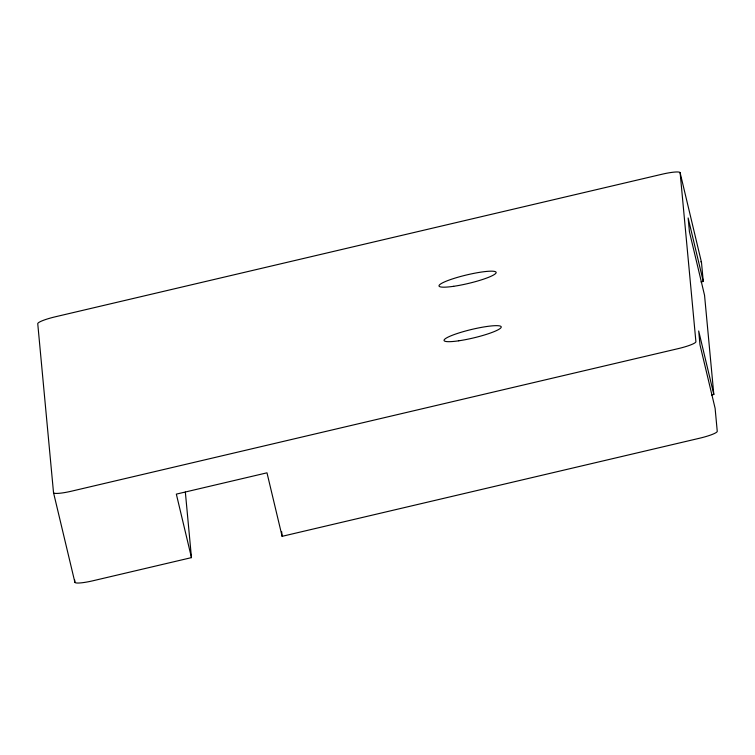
<?xml version="1.0" encoding="UTF-8"?>
<svg xmlns="http://www.w3.org/2000/svg" width="755" height="755" viewBox="0 0 755 755"><rect width="100%" height="100%" fill="white"/><g stroke="black" fill="none" stroke-linecap="round" stroke-linejoin="round"><path stroke-width="1.13" d="M700.97 281.983L703.264 281.445L701.48 262.372L680.132 172.772A18.337 2.709 -13.4 0 0 662.031 174.235L55.341 316.789A18.337 2.709 -13.4 0 0 37.75 323.706L53.52 492.628L74.868 582.228A18.337 2.709 -13.4 0 0 92.969 580.765L191.468 557.624L185.343 492.081M711.521 394.997L713.815 394.459L704.547 295.29L689.428 231.785L688.135 217.95L703.264 281.445M191.468 557.624L176.34 494.119L266.987 472.819L282.115 536.324L699.659 438.211A18.337 2.709 -13.4 0 0 717.25 431.294L715.108 408.304L699.979 344.799L698.686 330.964L713.815 394.459M680.132 172.772L695.902 341.694A18.337 2.709 -13.4 0 1 678.311 348.602L71.621 491.156A18.337 2.709 -13.4 0 1 53.52 492.628M281.672 531.643L282.115 536.324M74.651 579.887L74.868 582.228M700.8 261.815A18.337 2.709 -13.4 0 1 701.48 262.372M458.757 340.798A29.332 4.332 -13.4 0 0 501.235 326.953A29.332 4.332 -13.4 0 0 458.058 333.238A29.332 4.332 -13.4 0 0 458.757 340.798M453.67 286.305A29.332 4.332 -13.4 0 0 496.148 272.461A29.332 4.332 -13.4 0 0 452.962 278.755A29.332 4.332 -13.4 0 0 453.67 286.305"/></g></svg>
